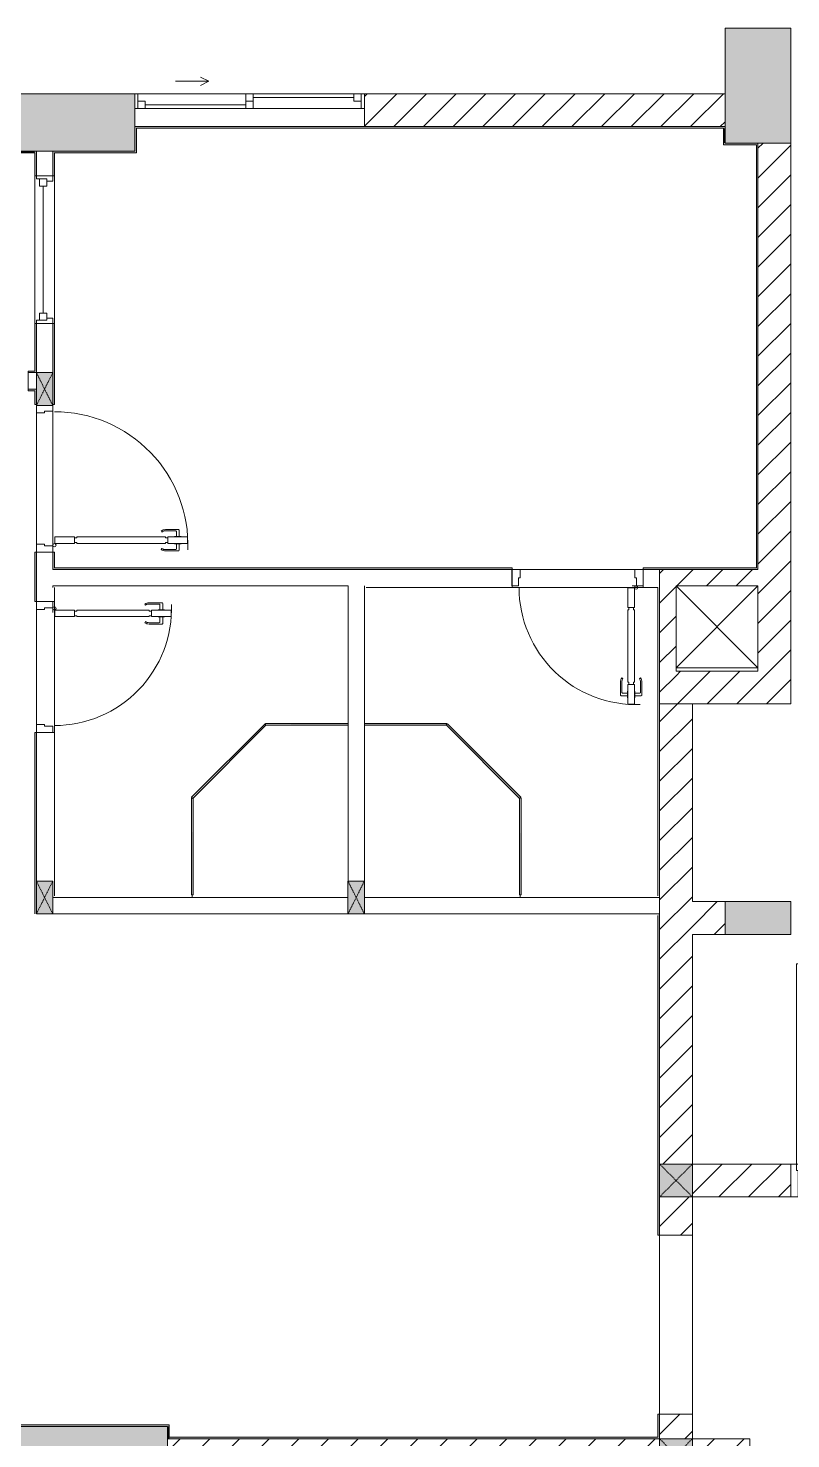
# Model space of a CAD drawing. Header units: millimetres. Extents: x 50254 to 245170, y 481 to 78637.
# Drawn here: x 155818 to 160468, y 70037 to 78637 of the extents above; entities that cross this region are included whole.
import ezdxf

# ---------------------------------------------------------------- set-up
doc = ezdxf.new("R2010")
doc.units = ezdxf.units.MM
doc.linetypes.add('IMPORT-Dash _2_', pattern=[6, 3, -3])
for name, color, linetype, lineweight in [('0-2-1', 53, 'Continuous', 9), ('A-DETL-GENF-7', 53, 'Continuous', 9), ('A-DOOR-5', 53, 'Continuous', 9), ('A-DOOR-FRAM-2', 53, 'Continuous', 9), ('A-FLOR-1-1', 53, 'Continuous', 9), ('A-FLOR-4', 53, 'Continuous', 9), ('A-GLAZ-5', 53, 'Continuous', 9), ('A-GLAZ-CURT-3', 130, 'Continuous', 9), ('A-GLAZ-CURT-4', 53, 'Continuous', 9), ('A-WALL-1-1', 53, 'Continuous', 9), ('A-WALL-7', 53, 'Continuous', 9), ('A-WALL-PATT-3', 53, 'Continuous', 9), ('A-WALL-PATT-4', 130, 'Continuous', 9), ('A_1404_dwg-1', 53, 'Continuous', 9), ('I-WALL-1-1', 53, 'Continuous', 9), ('I-WALL-2', 53, 'Continuous', 9), ('S-COLS-1', 130, 'Continuous', 9), ('S-COLS-10', 130, 'IMPORT-Dash _2_', 9), ('S-COLS-2-1', 53, 'Continuous', 9), ('S-COLS-4-1', 53, 'Continuous', 9), ('S-COLS-9', 53, 'Continuous', 9), ('S-COLS-HDLN-2', 53, 'IMPORT-Dash _2_', 9)]:
    doc.layers.add(name, color=color, linetype=linetype, lineweight=lineweight)
pattern_1 = [(45, (0, 0), (-90.50967, 90.50967), [])]

# ---------------------------------------------------------------- blocks, each defined once
blk = doc.blocks.new('A_1404_dwg_NCV_TKTC_KET CAU_rvt-1-TKTC_MB HOÀN THIỆN SÀN TẦNG 3-4-4819833-KeyPlan-CH1')
at = {"layer": 'S-COLS-1'}
for points in [[(42442.6, 77936.9), (42652.6, 77936.9), (42652.6, 78636.9), (42252.6, 78636.9), (42252.6, 77936.9)], [(37952.6, 77886.9), (38652.6, 77886.9), (38652.6, 78236.9), (37952.6, 78236.9), (37952.6, 78026.9)], [(42402.6, 73111.9), (42652.6, 73111.9), (42652.6, 73311.9), (42252.6, 73311.9), (42252.6, 73111.9)], [(38042.6, 69761.9), (38852.6, 69761.9), (38852.6, 70111.9), (37552.7, 70111.9), (37552.6, 69761.9)]]:
    blk.add_hatch(color=256, dxfattribs=at).paths.add_polyline_path(points)
at = {"layer": 'A-FLOR-1-1'}
blk.add_line((42452.6, 74737.4), (41952.6, 74737.4), dxfattribs=at)
at = {"layer": 'S-COLS-2-1'}
blk.add_line((38852.6, 69836.9), (38852.6, 70111.9), dxfattribs=at)
at = {"layer": 'S-COLS-2-1', "flags": 128}
for points in [[(42452.6, 77936.9), (42652.6, 77936.9), (42652.6, 78636.9), (42252.6, 78636.9), (42252.6, 78036.9)], [(38652.6, 78236.9), (37952.6, 78236.9), (37952.6, 77886.9)]]:
    blk.add_lwpolyline(points, dxfattribs=at)
blk.add_lwpolyline([(42252.6, 73311.9), (42252.6, 73111.9), (42652.6, 73111.9), (42652.6, 73311.9)], close=True, dxfattribs=at)
blk = doc.blocks.new('A_1404_dwg_DOOR_CW_01 CANH MO-PANEL KINH - DIW_01-900x2200-CỬA GỖ VÂN LAMINATE-V102-TKTC_MB HOÀN THIỆN SÀN TẦNG 3-4-4819911-KeyPlan-CH1')
at = {"layer": 'A-DETL-GENF-7'}
for p, q in [((38813.8, 75571.8), (38818.3, 75565.3)), ((38839.6, 75580), (38919.1, 75580)), ((38902.1, 75572), (38839.6, 75572)), ((38906.1, 75537), (38906.1, 75568)), ((38923.1, 75537), (38923.1, 75576)), ((38813.8, 75458.1), (38818.3, 75464.7)), ((38902.1, 75458), (38839.6, 75458)), ((38839.6, 75450), (38919.1, 75450)), ((38906.1, 75493), (38906.1, 75462)), ((38923.1, 75493), (38923.1, 75454))]:
    blk.add_line(p, q, dxfattribs=at)
at = {"layer": 'A-DETL-GENF-7', "flags": 128}
for points in [[(38284.6, 75535), (38284.6, 75495), (38164.6, 75495), (38164.6, 75535)], [(38298.6, 75529), (38298.6, 75535), (38840.6, 75535), (38840.6, 75529), (38854.6, 75529), (38854.6, 75501), (38840.6, 75501), (38840.6, 75495), (38298.6, 75495), (38298.6, 75501), (38284.6, 75501), (38284.6, 75529)], [(38974.6, 75495), (38974.6, 75535), (38854.6, 75535), (38854.6, 75495)], [(38894.8, 75537), (38894.8, 75535), (38934.3, 75535), (38934.3, 75537)], [(38894.8, 75493), (38894.8, 75495), (38934.3, 75495), (38934.3, 75493)]]:
    blk.add_lwpolyline(points, close=True, dxfattribs=at)
at = {"layer": 'A-DETL-GENF-7'}
blk.add_circle((38162.6, 75485), 10, dxfattribs=at)
for centre, radius, start, end in [((38162.6, 75485), 814, 358, 90), ((38839.6, 75535), 45, 90, 125), ((38839.6, 75535), 37, 90, 125), ((38902.1, 75568), 4, 0, 90), ((38919.1, 75576), 4, 0, 90), ((38839.6, 75495), 45, 235, 270), ((38839.6, 75495), 37, 235, 270), ((38902.1, 75462), 4, 270, 0), ((38919.1, 75454), 4, 270, 0)]:
    blk.add_arc(centre, radius, start, end, dxfattribs=at)
at = {"layer": 'A-DOOR-5'}
blk.add_line((38152.6, 75485), (38152.6, 75510), dxfattribs=at)
at = {"layer": 'A-DOOR-5', "flags": 128}
blk.add_lwpolyline([(38152.6, 76336.9), (38152.6, 76302), (38102.6, 76302), (38102.6, 76292), (38052.6, 76292), (38052.6, 76336.9)], dxfattribs=at)
blk.add_lwpolyline([(38052.6, 75492), (38102.6, 75492), (38102.6, 75482), (38152.6, 75482), (38152.6, 75442), (38052.6, 75442)], close=True, dxfattribs=at)
blk = doc.blocks.new('A_1404_dwg_DOOR_CW_01 CANH MO-PANEL KINH - DIG_02-800x2200-CỬA NHÔM KÍNH-V57-TKTC_MB HOÀN THIỆN SÀN TẦNG 3-4-4819848-KeyPlan-CH1')
at = {"layer": 'A-DETL-GENF-7'}
for p, q in [((75603.6, 31907.4), (75564.6, 31907.4)), ((75647.6, 31907.4), (75686.6, 31907.4)), ((75560.6, 31823.9), (75560.6, 31903.4)), ((75568.6, 31886.4), (75568.6, 31823.9)), ((75603.6, 31890.4), (75572.6, 31890.4)), ((75647.6, 31890.4), (75678.6, 31890.4)), ((75682.6, 31886.4), (75682.6, 31823.9)), ((75690.6, 31823.9), (75690.6, 31903.4)), ((75568.7, 31798.1), (75575.3, 31802.7)), ((75682.4, 31798.1), (75675.9, 31802.7))]:
    blk.add_line(p, q, dxfattribs=at)
at = {"layer": 'A-DETL-GENF-7', "flags": 128}
for points in [[(75603.6, 31879.2), (75605.6, 31879.2), (75605.6, 31918.7), (75603.6, 31918.7)], [(75605.6, 31958.9), (75645.6, 31958.9), (75645.6, 31838.9), (75605.6, 31838.9)], [(75647.6, 31879.2), (75645.6, 31879.2), (75645.6, 31918.7), (75647.6, 31918.7)], [(75639.6, 31382.9), (75645.6, 31382.9), (75645.6, 31824.9), (75639.6, 31824.9), (75639.6, 31838.9), (75611.6, 31838.9), (75611.6, 31824.9), (75605.6, 31824.9), (75605.6, 31382.9), (75611.6, 31382.9), (75611.6, 31368.9), (75639.6, 31368.9)], [(75645.6, 31368.9), (75605.6, 31368.9), (75605.6, 31248.9), (75645.6, 31248.9)]]:
    blk.add_lwpolyline(points, close=True, dxfattribs=at)
at = {"layer": 'A-DETL-GENF-7'}
blk.add_circle((75595.6, 31246.9), 10, dxfattribs=at)
for centre, radius, start, end in [((75564.6, 31903.4), 4, 90, 180), ((75595.6, 31246.9), 714, 360, 92), ((75686.6, 31903.4), 4, 0, 90), ((75605.6, 31823.9), 45, 180, 215), ((75572.6, 31886.4), 4, 90, 180), ((75605.6, 31823.9), 37, 180, 215), ((75645.6, 31823.9), 37, 325, 0), ((75678.6, 31886.4), 4, 0, 90), ((75645.6, 31823.9), 45, 325, 0)]:
    blk.add_arc(centre, radius, start, end, dxfattribs=at)
at = {"layer": 'A-DOOR-5'}
blk.add_line((75595.6, 31236.9), (75620.6, 31236.9), dxfattribs=at)
at = {"layer": 'A-DOOR-5', "flags": 128}
for points in [[(75552.6, 31136.9), (75602.6, 31136.9), (75602.6, 31186.9), (75592.6, 31186.9), (75592.6, 31236.9), (75552.6, 31236.9)], [(76302.6, 31136.9), (76352.6, 31136.9), (76352.6, 31236.9), (76312.6, 31236.9), (76312.6, 31186.9), (76302.6, 31186.9)]]:
    blk.add_lwpolyline(points, close=True, dxfattribs=at)
blk = doc.blocks.new('A_1404_dwg_M_Fixed - 900 x 1400-901190-TKTC_MB HOÀN THIỆN SÀN TẦNG 3-4-4819850-KeyPlan-CH1')
at = {"layer": 'A-GLAZ-5'}
blk.add_line((111793.6, 68800), (111793.6, 69574), dxfattribs=at)
at = {"layer": 'A-GLAZ-5', "flags": 128}
for points in [[(111771.6, 69618), (111771.6, 69574), (111815.6, 69574), (111815.6, 69618), (111752.6, 69618), (111752.6, 69635.8)], [(111815.6, 69605), (111852.6, 69605), (111852.6, 69637)], [(111752.6, 68737), (111752.6, 68756), (111815.6, 68756), (111815.6, 68800), (111771.6, 68800), (111771.6, 68756)], [(111815.6, 68769), (111852.6, 68769), (111852.6, 68737)]]:
    blk.add_lwpolyline(points, dxfattribs=at)
blk = doc.blocks.new('A_1404_dwg_System Panel - Glazed-901210-TKTC_MB HOÀN THIỆN SÀN TẦNG 3-4-4819895-KeyPlan-CH1')
at = {"layer": 'A-GLAZ-CURT-3'}
blk.add_hatch(color=256, dxfattribs=at).paths.add_polyline_path([(38999, 64948.9), (39007.6, 64948.9), (39002.6, 65539.6), (38997.6, 65539.6), (38997.6, 64948.9)])
at = {"layer": 'A-GLAZ-CURT-4'}
blk.add_line((39007.6, 64948.9), (39007.6, 65537.5), dxfattribs=at)
at = {"layer": 'A-GLAZ-CURT-4', "flags": 128}
blk.add_lwpolyline([(38997.6, 65539.6), (38997.6, 64948.9), (39007.6, 64948.9)], dxfattribs=at)
blk = doc.blocks.new('A_1404_dwg_System Panel - Glazed-901211-TKTC_MB HOÀN THIỆN SÀN TẦNG 3-4-4819896-KeyPlan-CH1')
at = {"layer": 'A-GLAZ-CURT-3'}
blk.add_hatch(color=256, dxfattribs=at).paths.add_polyline_path([(39007.6, 65537.5), (39450.3, 65987.3), (39446.8, 65990.9), (39002.6, 65539.6), (39007.6, 65539.6)])
at = {"layer": 'A-GLAZ-CURT-4'}
blk.add_line((39006.1, 65536.1), (39452.4, 65982.3), dxfattribs=at)
at = {"layer": 'A-GLAZ-CURT-4', "flags": 128}
blk.add_lwpolyline([(39446.8, 65990.9), (38999, 65543.1), (39006.1, 65536.1)], dxfattribs=at)
blk = doc.blocks.new('A_1404_dwg_System Panel - Glazed-901212-TKTC_MB HOÀN THIỆN SÀN TẦNG 3-4-4819897-KeyPlan-CH1')
at = {"layer": 'A-GLAZ-CURT-3'}
blk.add_hatch(color=256, dxfattribs=at).paths.add_polyline_path([(39453.8, 65982.3), (39952.6, 65982.3), (39952.6, 65992.3), (39450.3, 65987.3), (39452.4, 65982.3)])
at = {"layer": 'A-GLAZ-CURT-4', "flags": 128}
blk.add_lwpolyline([(39450.3, 65982.3), (39952.6, 65982.3), (39952.6, 65992.3), (39450.3, 65992.3)], close=True, dxfattribs=at)
blk = doc.blocks.new('A_1404_dwg_G1_SOF - BO TRU - 100x200-745959-TKTC_MB HOÀN THIỆN SÀN TẦNG 3-4-4819847-KeyPlan-CH1')
at = {"layer": 'S-COLS-1'}
blk.add_hatch(color=256, dxfattribs=at).paths.add_polyline_path([(111052.6, 40036.9), (111052.6, 40236.9), (110952.6, 40236.9), (110952.6, 40036.9)])
at = {"layer": 'S-COLS-9', "flags": 128}
blk.add_lwpolyline([(110952.6, 40036.9), (111052.6, 40036.9), (111052.6, 40236.9), (110952.6, 40236.9)], close=True, dxfattribs=at)
at = {"layer": 'S-COLS-HDLN-2'}
for p, q in [((110952.6, 40036.9), (111052.6, 40236.9)), ((111052.6, 40036.9), (110952.6, 40236.9))]:
    blk.add_line(p, q, dxfattribs=at)
blk = doc.blocks.new('A_1404_dwg_System Panel - Glazed-901217-TKTC_MB HOÀN THIỆN SÀN TẦNG 3-4-4819899-KeyPlan-CH1')
at = {"layer": 'A-GLAZ-CURT-3'}
blk.add_hatch(color=256, dxfattribs=at).paths.add_polyline_path([(40554.8, 65982.3), (40551.3, 65992.3), (40052.6, 65992.3), (40052.6, 65982.3), (40552.8, 65982.3)])
at = {"layer": 'A-GLAZ-CURT-4', "flags": 128}
blk.add_lwpolyline([(40554.8, 65992.3), (40052.6, 65992.3), (40052.6, 65982.3), (40552.8, 65982.3)], dxfattribs=at)
blk = doc.blocks.new('A_1404_dwg_System Panel - Glazed-901218-TKTC_MB HOÀN THIỆN SÀN TẦNG 3-4-4819900-KeyPlan-CH1')
at = {"layer": 'A-GLAZ-CURT-3'}
blk.add_hatch(color=256, dxfattribs=at).paths.add_polyline_path([(41007.6, 64948.9), (41002.6, 65539.6), (40997.6, 65536.1), (40997.6, 64948.9)])
at = {"layer": 'A-GLAZ-CURT-4'}
blk.add_line((41007.6, 64948.9), (41007.6, 65539.6), dxfattribs=at)
at = {"layer": 'A-GLAZ-CURT-4', "flags": 128}
blk.add_lwpolyline([(40997.6, 65537.5), (40997.6, 64948.9), (41007.6, 64948.9)], dxfattribs=at)
blk = doc.blocks.new('A_1404_dwg_System Panel - Glazed-901219-TKTC_MB HOÀN THIỆN SÀN TẦNG 3-4-4819901-KeyPlan-CH1')
at = {"layer": 'A-GLAZ-CURT-3'}
blk.add_hatch(color=256, dxfattribs=at).paths.add_polyline_path([(40997.6, 65537.5), (41002.6, 65539.6), (41006.1, 65543.1), (40554.8, 65987.3), (40554.8, 65980.3), (40916.7, 65618.4)])
at = {"layer": 'A-GLAZ-CURT-4', "flags": 128}
blk.add_lwpolyline([(41006.1, 65543.1), (40558.4, 65990.9), (40551.3, 65983.8), (40999, 65536.1)], close=True, dxfattribs=at)
blk = doc.blocks.new('A_1404_dwg_NCV_TKTC_TANG 3 - 4_rvt-1-TKTC_MB HOÀN THIỆN SÀN TẦNG 3-4-4819943-KeyPlan-CH1')
at = {"layer": 'A-WALL-PATT-4'}
for points in [[(41852.6, 78026.9), (42252.6, 78026.9), (42252.6, 78036.9), (38652.6, 78036.9), (38652.6, 78026.9), (41752.6, 78026.9)], [(38662.6, 77876.9), (38662.6, 78026.9), (38652.6, 78026.9), (38652.6, 77876.9)], [(42252.6, 77936.9), (42252.6, 78026.9), (42242.6, 78026.9), (42242.6, 77936.9)], [(42442.6, 77926.9), (42442.6, 77936.9), (42242.6, 77936.9), (42242.6, 77926.9), (42252.6, 77926.9)], [(42452.6, 75346.9), (42452.6, 77936.9), (42442.6, 77936.9), (42442.6, 75346.9)], [(38042.6, 77876.9), (38042.6, 77886.9), (37942.6, 77886.9), (37942.6, 77876.9), (37952.6, 77876.9)], [(38162.6, 77876.9), (38652.6, 77876.9), (38652.6, 77886.9), (38152.6, 77886.9), (38152.6, 77876.9)], [(38852.6, 70111.9), (38862.7, 70111.9), (38862.7, 70121.9), (37552.7, 70121.9), (37552.7, 70111.9), (38077.1, 70111.9)], [(38862.7, 70036.9), (38862.7, 70111.9), (38852.7, 70111.9), (38852.7, 70036.9)], [(41842.6, 70036.9), (41842.6, 70046.9), (38862.7, 70046.9), (38862.7, 70036.9), (39408.4, 70036.9)]]:
    blk.add_hatch(color=256, dxfattribs=at).paths.add_polyline_path(points)
h = blk.add_hatch(color=256, dxfattribs=at)
h.paths.add_polyline_path([(38052.6, 76546.9), (38052.6, 76836.9), (38042.6, 76836.9), (38042.6, 76546.9)])
h.paths.add_polyline_path([(38052.6, 77736.9), (38052.6, 77886.9), (38042.6, 77886.9), (38042.6, 77736.9)])
h = blk.add_hatch(color=256, dxfattribs=at)
h.paths.add_polyline_path([(38152.6, 75346.9), (38162.6, 75346.9), (38162.6, 75442), (38152.6, 75442)])
h.paths.add_polyline_path([(38162.6, 76342), (38162.6, 76836.9), (38152.6, 76836.9), (38152.6, 76342)])
h.paths.add_polyline_path([(38152.6, 77736.9), (38162.6, 77739.5), (38162.6, 77876.9), (38152.6, 77876.9), (38152.6, 77739.5)])
h = blk.add_hatch(color=256, dxfattribs=at)
h.paths.add_polyline_path([(38002.6, 76536.9), (38052.6, 76536.9), (38052.6, 76546.9), (38002.6, 76546.9)])
h.paths.add_polyline_path([(36352.6, 76536.9), (37102.6, 76536.9), (37102.6, 76546.9), (36352.6, 76546.9)])
h = blk.add_hatch(color=256, dxfattribs=at)
h.paths.add_polyline_path([(38002.6, 76426.9), (38042.6, 76426.9), (38042.6, 76436.9), (38002.6, 76436.9)])
h.paths.add_polyline_path([(37062.6, 76426.9), (37102.6, 76426.9), (37102.6, 76436.9), (37062.6, 76436.9)])
h = blk.add_hatch(color=256, dxfattribs=at)
h.paths.add_polyline_path([(38042.6, 73236.9), (38052.6, 73236.9), (38052.6, 74342.4), (38042.6, 74342.4), (38042.6, 73436.9)])
h.paths.add_polyline_path([(38052.6, 75142.4), (38052.6, 75442), (38042.6, 75442), (38042.6, 75142.4)])
h.paths.add_polyline_path([(38052.6, 76342), (38052.6, 76436.9), (38042.6, 76436.9), (38042.6, 76342)])
h = blk.add_hatch(color=256, dxfattribs=at)
h.paths.add_polyline_path([(41952.6, 75336.9), (42452.6, 75336.9), (42452.6, 75346.9), (41752.6, 75346.9), (41752.6, 75336.9), (41852.6, 75336.9)])
h.paths.add_polyline_path([(40052.6, 75336.9), (40952.6, 75336.9), (40952.6, 75346.9), (38152.6, 75346.9), (38152.6, 75336.9), (39408.4, 75336.9)])
h = blk.add_hatch(color=256, dxfattribs=at)
h.paths.add_polyline_path([(41852.6, 70036.9), (41852.5, 70187.4), (41842.6, 70187.4), (41842.6, 70036.9)])
h.paths.add_polyline_path([(41842.6, 71277.4), (41852.6, 71277.4), (41851.4, 73236.9), (41842.6, 73236.9)])
at = {"layer": 'A-FLOR-4'}
for p, q in [((38052.6, 75492), (38052.6, 76292)), ((38152.6, 76302), (38152.6, 75482)), ((41002.6, 75336.9), (41702.6, 75336.9)), ((38052.6, 74392.4), (38052.6, 75092.4)), ((39452, 74386.9), (39952.6, 74386.9)), ((40052.6, 74386.9), (40553.2, 74386.9)), ((39002.6, 73336.9), (39002.6, 73353.9)), ((41002.6, 73353.9), (41002.6, 73336.9)), ((41852.4, 71277.4), (41852.4, 70187.4))]:
    blk.add_line(p, q, dxfattribs=at)
at = {"layer": 'A-FLOR-4', "flags": 128}
blk.add_lwpolyline([(42052.4, 71277.4), (42052.4, 70187.4), (41852.6, 70187.4), (41852.6, 71277.4)], close=True, dxfattribs=at)
at = {"layer": 'A-WALL-1-1'}
for p, q in [((38052.6, 77736.9), (38152.6, 77736.9)), ((38152.6, 76836.9), (38052.6, 76836.9)), ((38052.6, 76546.9), (38052.6, 76536.9)), ((38002.6, 76536.9), (38002.6, 76436.9)), ((38042.6, 76436.9), (38052.6, 76436.9)), ((38152.6, 75442), (38052.6, 75442)), ((40952.6, 75236.9), (40952.6, 75336.9)), ((41752.6, 75336.9), (41752.6, 75236.9)), ((41852.6, 75236.9), (41852.6, 75336.9)), ((40052.6, 74397.4), (40052.6, 75236.9)), ((38052.6, 75142.4), (38152.6, 75142.4)), ((39952.6, 74397.4), (39952.6, 74387.4)), ((40052.6, 74387.4), (40052.6, 74397.4)), ((38152.6, 74342.4), (38052.6, 74342.4)), ((39952.6, 74387.4), (39952.6, 73436.9)), ((40052.6, 73436.9), (40052.6, 74387.4)), ((39952.6, 73336.9), (38152.6, 73336.9)), ((38152.6, 73236.9), (39952.6, 73236.9))]:
    blk.add_line(p, q, dxfattribs=at)
at = {"layer": 'A-WALL-1-1', "flags": 128}
for points in [[(38152.6, 77876.9), (38152.6, 77886.9), (38052.6, 77886.9)], [(40052.6, 75336.9), (38152.6, 75336.9), (38152.6, 75346.9)], [(38152.6, 75226.9), (38152.6, 75236.9), (39952.6, 75236.9), (39952.6, 74397.4)], [(40052.6, 73236.9), (41852.6, 73236.9), (41852.6, 73336.9), (40052.6, 73336.9)]]:
    blk.add_lwpolyline(points, dxfattribs=at)
at = {"layer": 'A-WALL-7'}
for p, q in [((38052.6, 77886.9), (38052.6, 77736.9)), ((38152.6, 77736.9), (38152.6, 77876.9)), ((38052.6, 76836.9), (38052.6, 76546.9)), ((38152.6, 76536.9), (38152.6, 76836.9)), ((38052.6, 76536.9), (38002.6, 76536.9)), ((38002.6, 76436.9), (38042.6, 76436.9)), ((38052.6, 75492), (38052.6, 76292)), ((38152.6, 76302), (38152.6, 75482)), ((38052.6, 75442), (38052.6, 75142.4)), ((38152.6, 75346.9), (38152.6, 75442)), ((40952.6, 75336.9), (40052.6, 75336.9)), ((41002.6, 75336.9), (41702.6, 75336.9)), ((41852.6, 75336.9), (41752.6, 75336.9)), ((38052.6, 74392.4), (38052.6, 75092.4)), ((38052.6, 74342.4), (38052.6, 73436.9))]:
    blk.add_line(p, q, dxfattribs=at)
at = {"layer": 'I-WALL-1-1'}
for p, q in [((38052.6, 76536.9), (38052.6, 76546.9)), ((38052.6, 76436.9), (38042.6, 76436.9)), ((40052.6, 75236.9), (40052.6, 75226.9)), ((38152.6, 73336.9), (38162.6, 73336.9))]:
    blk.add_line(p, q, dxfattribs=at)
at = {"layer": 'I-WALL-1-1', "flags": 128}
for points in [[(38052.6, 77886.9), (38042.6, 77886.9), (37952.6, 77886.9), (37952.6, 78026.9), (37952.6, 78036.9), (36352.6, 78036.9), (36352.6, 78026.9), (37942.6, 78026.9), (37942.6, 77886.9), (37942.6, 77876.9), (38042.6, 77876.9), (38042.6, 77736.9), (38052.6, 77736.9)], [(41852.6, 75336.9), (42452.6, 75336.9), (42452.6, 75346.9), (42452.6, 77936.9), (42442.6, 77936.9), (42252.6, 77936.9), (42252.6, 78026.9), (42252.6, 78036.9), (38652.6, 78036.9), (38652.6, 78026.9), (38652.6, 77886.9), (38152.6, 77886.9), (38152.6, 77876.9)], [(38152.6, 77736.9), (38162.6, 77736.9), (38162.6, 77876.9), (38652.6, 77876.9), (38662.6, 77876.9), (38662.6, 78026.9), (42242.6, 78026.9), (42242.6, 77936.9), (42242.6, 77926.9), (42442.6, 77926.9), (42442.6, 75346.9), (41752.6, 75346.9), (41752.6, 75336.9)], [(38052.6, 76836.9), (38042.6, 76836.9), (38042.6, 76546.9), (38002.6, 76546.9), (38002.6, 76536.9)], [(38152.6, 76342), (38162.6, 76342), (38162.6, 76836.9), (38152.6, 76836.9)], [(38002.6, 76436.9), (38002.6, 76426.9), (38042.6, 76426.9), (38042.6, 76342), (38052.6, 76342)], [(38052.6, 75442), (38042.6, 75442), (38042.6, 75142.4), (38052.6, 75142.4)], [(40952.6, 75336.9), (40952.6, 75346.9), (38162.6, 75346.9), (38162.6, 75442), (38152.6, 75442)], [(38152.6, 75346.9), (38152.6, 75336.9), (40052.6, 75336.9)], [(38152.6, 75142.4), (38162.6, 75142.4), (38162.6, 75226.9)], [(40062.6, 75226.9), (40952.6, 75226.9), (40952.6, 75236.9)], [(41752.6, 75236.9), (41752.6, 75226.9), (41842.6, 75226.9), (41842.6, 73346.9)], [(41842.6, 73336.9), (41852.6, 73336.9), (41852.6, 75226.9), (41852.6, 75236.9)], [(38052.6, 74342.4), (38042.6, 74342.4), (38042.6, 73236.9)], [(38162.6, 73346.9), (38162.6, 74342.4), (38152.6, 74342.4)], [(41842.6, 73226.9), (41842.6, 71277.4), (41852.6, 71277.4), (41852.6, 73236.9), (41842.6, 73236.9)]]:
    blk.add_lwpolyline(points, dxfattribs=at)
blk.add_lwpolyline([(38862.7, 70046.9), (38862.7, 70111.9), (38862.7, 70121.9), (37552.7, 70121.9), (37542.7, 70121.9), (37542.7, 70046.9), (35062.6, 70046.9), (35062.6, 70362.4), (35052.6, 70362.4), (35052.6, 70046.9), (35052.6, 70036.9), (37552.7, 70036.9), (37552.7, 70046.9), (37552.7, 70111.9), (38852.7, 70111.9), (38852.7, 70036.9), (38862.7, 70036.9), (41842.6, 70036.9), (41852.6, 70036.9), (41852.6, 70187.4), (41842.6, 70187.4), (41842.6, 70046.9)], close=True, dxfattribs=at)
at = {"layer": 'I-WALL-2'}
for p, q in [((38052.6, 77736.9), (38052.6, 77886.9)), ((38152.6, 77876.9), (38152.6, 77736.9)), ((38042.6, 76836.9), (38042.6, 77736.9)), ((38162.6, 77736.9), (38162.6, 76836.9)), ((38052.6, 76546.9), (38052.6, 76836.9)), ((38152.6, 76836.9), (38152.6, 76536.9)), ((38002.6, 76536.9), (38052.6, 76536.9)), ((38042.6, 76436.9), (38002.6, 76436.9)), ((38052.6, 75142.4), (38052.6, 75442)), ((38152.6, 75442), (38152.6, 75346.9)), ((40052.6, 75336.9), (40952.6, 75336.9)), ((41752.6, 75336.9), (41852.6, 75336.9)), ((41752.6, 75226.9), (40952.6, 75226.9)), ((38162.6, 75142.4), (38162.6, 74342.4)), ((38052.6, 73436.9), (38052.6, 74342.4))]:
    blk.add_line(p, q, dxfattribs=at)
for name, p in [('A_1404_dwg_M_Fixed - 900 x 1400-901190-TKTC_MB HOÀN THIỆN SÀN TẦNG 3-4-4819850-KeyPlan-CH1', (-73700, 8100)), ('A_1404_dwg_DOOR_CW_01 CANH MO-PANEL KINH - DIW_01-900x2200-CỬA GỖ VÂN LAMINATE-V102-TKTC_MB HOÀN THIỆN SÀN TẦNG 3-4-4819911-KeyPlan-CH1', (0, 0)), ('A_1404_dwg_System Panel - Glazed-901211-TKTC_MB HOÀN THIỆN SÀN TẦNG 3-4-4819896-KeyPlan-CH1', (0, 8405)), ('A_1404_dwg_System Panel - Glazed-901212-TKTC_MB HOÀN THIỆN SÀN TẦNG 3-4-4819897-KeyPlan-CH1', (0, 8405)), ('A_1404_dwg_System Panel - Glazed-901217-TKTC_MB HOÀN THIỆN SÀN TẦNG 3-4-4819899-KeyPlan-CH1', (0, 8405)), ('A_1404_dwg_System Panel - Glazed-901219-TKTC_MB HOÀN THIỆN SÀN TẦNG 3-4-4819901-KeyPlan-CH1', (0, 8405)), ('A_1404_dwg_System Panel - Glazed-901210-TKTC_MB HOÀN THIỆN SÀN TẦNG 3-4-4819895-KeyPlan-CH1', (0, 8405)), ('A_1404_dwg_System Panel - Glazed-901218-TKTC_MB HOÀN THIỆN SÀN TẦNG 3-4-4819900-KeyPlan-CH1', (0, 8405))]:
    blk.add_blockref(name, p)
for name, p, rotation in [('A_1404_dwg_G1_SOF - BO TRU - 100x200-745959-TKTC_MB HOÀN THIỆN SÀN TẦNG 3-4-4819847-KeyPlan-CH1', (149105.1, 116573.9), 180), ('A_1404_dwg_DOOR_CW_01 CANH MO-PANEL KINH - DIG_02-800x2200-CỬA NHÔM KÍNH-V57-TKTC_MB HOÀN THIỆN SÀN TẦNG 3-4-4819848-KeyPlan-CH1', (117305.1, 106473.9), 180), ('A_1404_dwg_DOOR_CW_01 CANH MO-PANEL KINH - DIG_02-800x2200-CỬA NHÔM KÍNH-V57-TKTC_MB HOÀN THIỆN SÀN TẦNG 3-4-4819848-KeyPlan-CH1', (6915.6, 150694.9), 270), ('A_1404_dwg_G1_SOF - BO TRU - 100x200-745959-TKTC_MB HOÀN THIỆN SÀN TẦNG 3-4-4819847-KeyPlan-CH1', (149105.1, 113473.9), 180), ('A_1404_dwg_G1_SOF - BO TRU - 100x200-745959-TKTC_MB HOÀN THIỆN SÀN TẦNG 3-4-4819847-KeyPlan-CH1', (151005.1, 113473.9), 180)]:
    blk.add_blockref(name, p, dxfattribs=dict(rotation=rotation))
blk = doc.blocks.new('A_1404_dwg_1_FAMILY RVT - W01-WxH 1400x1400xmm-411185-TKTC_MB HOÀN THIỆN SÀN TẦNG 3-4-4819948-KeyPlan-CH1')
at = {"layer": 'A-GLAZ-5'}
for p, q in [((39104.2, 78313.1), (38901, 78313.1)), ((38671.7, 78236.9), (38671.7, 78148)), ((39374.9, 78236.9), (39330.4, 78236.9)), ((39330.4, 78192.5), (39374.9, 78192.5)), ((39989.1, 78214.7), (39374.9, 78214.7)), ((40052.6, 78236.9), (39989.1, 78236.9)), ((40033.6, 78236.9), (40033.6, 78148)), ((39330.4, 78170.3), (38716.1, 78170.3))]:
    blk.add_line(p, q, dxfattribs=at)
at = {"layer": 'A-GLAZ-5', "flags": 128}
for points in [[(39053.4, 78338.5), (39104.2, 78313.1), (39053.4, 78287.7)], [(38652.6, 78036.9), (38652.6, 78236.9), (40052.6, 78236.9), (40052.6, 78036.9)], [(39330.4, 78148), (39330.4, 78236.9), (38671.7, 78236.9), (38652.6, 78236.9)], [(38671.7, 78192.5), (38716.1, 78192.5), (38716.1, 78148)], [(39374.9, 78148), (39374.9, 78236.9), (39989.1, 78236.9), (39989.1, 78192.5), (40033.6, 78192.5)], [(40052.6, 78148), (40033.6, 78148), (39374.9, 78148), (39330.4, 78148), (38716.1, 78148), (38652.6, 78148)]]:
    blk.add_lwpolyline(points, dxfattribs=at)
blk = doc.blocks.new('A_1404_dwg_G1_SOF - BO TRU - 200x200-3054293-TKTC_MB HOÀN THIỆN SÀN TẦNG 3-4-4819986-KeyPlan-CH1')
at = {"layer": 'S-COLS-10'}
blk.add_hatch(color=256, dxfattribs=at).paths.add_polyline_path([(41852.6, 71511.9), (42052.6, 71512.2), (42052.4, 71711.9), (41852.6, 71711.9)])
at = {"layer": 'S-COLS-4-1', "flags": 128}
blk.add_lwpolyline([(42052.6, 71711.9), (41852.6, 71711.9), (41852.6, 71511.9), (42052.6, 71511.9)], close=True, dxfattribs=at)
at = {"layer": 'S-COLS-HDLN-2'}
for p, q in [((42052.6, 71711.9), (41852.6, 71511.9)), ((41852.6, 71711.9), (42052.6, 71511.9))]:
    blk.add_line(p, q, dxfattribs=at)
blk = doc.blocks.new('A_1404_dwg_G1_SOF - BO TRU - 200x200-V12-TKTC_MB HOÀN THIỆN SÀN TẦNG 3-4-4819991-KeyPlan-CH1')
at = {"layer": 'S-COLS-10'}
blk.add_hatch(color=256, dxfattribs=at).paths.add_polyline_path([(42052.6, 20336.9), (42052.6, 20536.9), (41852.6, 20536.8), (41852.6, 20336.9)])
at = {"layer": 'S-COLS-4-1', "flags": 128}
blk.add_lwpolyline([(42052.6, 20336.9), (42052.6, 20536.9), (41852.6, 20536.9), (41852.6, 20336.9)], dxfattribs=at)
at = {"layer": 'S-COLS-HDLN-2'}
for p, q in [((42052.6, 20536.9), (41852.6, 20336.9)), ((41852.6, 20536.9), (42052.6, 20336.9))]:
    blk.add_line(p, q, dxfattribs=at)
blk = doc.blocks.new('A_1404_dwg_FD_01 - FD_01-1200x2200mm-1787918-TKTC_MB HOÀN THIỆN SÀN TẦNG 3-4-4819968-KeyPlan-CH1')
at = {"layer": 'A-DETL-GENF-7', "flags": 128}
blk.add_lwpolyline([(122122.6, 36950.3), (120902.6, 36950.3), (120902.6, 36910.3), (122122.6, 36910.3)], close=True, dxfattribs=at)
at = {"layer": 'A-DETL-GENF-7'}
blk.add_arc((120902.6, 36950.3), 1220, 270, 358.12111, dxfattribs=at)
at = {"layer": 'A-DOOR-FRAM-2', "flags": 128}
for points in [[(120862.6, 36940.3), (120702.6, 36940.3), (120702.6, 36985.3), (120902.6, 36985.3), (120902.6, 36950.3), (120862.6, 36950.3)], [(120902.6, 35730.3), (120902.6, 35695.3), (120702.6, 35695.3), (120702.6, 35740.3), (120862.6, 35740.3), (120862.6, 35730.3)]]:
    blk.add_lwpolyline(points, close=True, dxfattribs=at)
blk = doc.blocks.new('A_1404_dwg-4819832-KeyPlan-CH1')
at = {"layer": 'A-WALL-PATT-3'}
h = blk.add_hatch(dxfattribs=at)
h.set_pattern_fill('FP_22', color=256, style=0, pattern_type=2)
h.set_pattern_definition(pattern_1)
h.paths.add_polyline_path([(42252.6, 78036.9), (42252.6, 78236.9), (40052.6, 78236.9), (40052.6, 78036.9)])
h = blk.add_hatch(dxfattribs=at)
h.set_pattern_fill('FP_22', color=256, style=0, pattern_type=2)
h.set_pattern_definition(pattern_1)
h.paths.add_polyline_path([(42652.6, 74716.9), (42652.6, 77936.9), (42452.6, 77936.9), (42452.6, 74716.9)])
h = blk.add_hatch(dxfattribs=at)
h.set_pattern_fill('FP_22', color=256, style=0, pattern_type=2)
h.set_pattern_definition(pattern_1)
h.paths.add_polyline_path([(41952.6, 74516.9), (41952.6, 75336.9), (41852.6, 75336.9), (41852.6, 74516.9)])
h = blk.add_hatch(dxfattribs=at)
h.set_pattern_fill('FP_22', color=256, style=0, pattern_type=2)
h.set_pattern_definition(pattern_1)
h.paths.add_polyline_path([(41952.6, 75237.4), (42452.6, 75237.4), (42452.6, 75336.9), (41952.6, 75336.9)])
h = blk.add_hatch(dxfattribs=at)
h.set_pattern_fill('FP_22', color=256, style=0, pattern_type=2)
h.set_pattern_definition(pattern_1)
h.paths.add_polyline_path([(41952.6, 74516.9), (42652.6, 74516.9), (42652.6, 74716.9), (41952.6, 74716.9)])
h = blk.add_hatch(dxfattribs=at)
h.set_pattern_fill('FP_22', color=256, style=0, pattern_type=2)
h.set_pattern_definition(pattern_1)
h.paths.add_polyline_path([(42052.4, 70036.9), (42052.6, 70036.9), (42052.4, 70187.3), (41852.6, 70187.3), (41852.6, 70036.9)])
h.paths.add_polyline_path([(42050.9, 71277.4), (42052.4, 71277.4), (42050.5, 71511.9), (41852.6, 71511.9), (41852.6, 71277.4)])
h.paths.add_polyline_path([(42052.6, 71711.9), (42052.6, 74516.9), (41852.6, 74516.9), (41852.6, 71711.9)])
h = blk.add_hatch(dxfattribs=at)
h.set_pattern_fill('FP_22', color=256, style=0, pattern_type=2)
h.set_pattern_definition(pattern_1)
h.paths.add_polyline_path([(42252.6, 73111.9), (42252.6, 73311.9), (42052.6, 73311.9), (42052.6, 73111.9)])
h = blk.add_hatch(dxfattribs=at)
h.set_pattern_fill('FP_22', color=256, style=0, pattern_type=2)
h.set_pattern_definition(pattern_1)
h.paths.add_polyline_path([(42402.6, 71511.9), (42652.6, 71511.9), (42652.6, 71711.9), (42052.6, 71711.9), (42052.6, 71511.9)])
h.paths.add_polyline_path([(44452.6, 71511.9), (44652.6, 71511.9), (44652.6, 71711.9), (43942.6, 71711.9), (43942.6, 71511.9), (44452.6, 71511.9)])
h = blk.add_hatch(dxfattribs=at)
h.set_pattern_fill('FP_22', color=256, style=0, pattern_type=2)
h.set_pattern_definition(pattern_1)
h.paths.add_polyline_path([(42052.9, 69836.9), (42402.6, 69836.9), (42402.6, 70036.9), (42052.6, 70036.9), (42052.6, 69836.9)])
h.paths.add_polyline_path([(41852.6, 69836.9), (41852.6, 70036.9), (38852.6, 70036.8), (38852.6, 69836.9), (41852.6, 69836.9)])
at = {"layer": '0-2-1', "flags": 128}
blk.add_lwpolyline([(42452.6, 75237.4), (41952.6, 74737.4), (42452.6, 74737.4), (41952.6, 75237.4)], dxfattribs=at)
at = {"layer": 'A-FLOR-1-1'}
blk.add_line((42052.6, 71277.3), (42052.6, 70187.3), dxfattribs=at)
at = {"layer": 'A-WALL-1-1'}
for p, q in [((42252.6, 78236.9), (40052.6, 78236.9)), ((42252.6, 78036.9), (42252.6, 78236.9)), ((42652.6, 77936.9), (42452.6, 77936.9)), ((41852.6, 75336.9), (41852.6, 73336.9)), ((42252.6, 73111.9), (42252.6, 73311.9)), ((41852.6, 73236.9), (41852.6, 71711.9)), ((41852.6, 71511.9), (41852.6, 71277.4)), ((41852.6, 70187.3), (41852.6, 70036.9))]:
    blk.add_line(p, q, dxfattribs=at)
at = {"layer": 'A-WALL-1-1', "flags": 128}
for points in [[(41852.6, 74516.9), (42652.6, 74516.9), (42652.6, 77936.9)], [(42252.6, 73311.9), (42052.6, 73311.9), (42052.6, 74516.9)], [(42052.6, 71277.3), (42052.6, 71511.9), (42652.6, 71511.9), (42652.6, 71711.9), (42052.6, 71711.9), (42052.6, 73111.9), (42252.6, 73111.9)], [(42402.6, 69836.9), (42402.6, 70036.9), (42052.6, 70036.9), (42052.6, 70187.3)]]:
    blk.add_lwpolyline(points, dxfattribs=at)
blk.add_lwpolyline([(41952.6, 74716.9), (41952.6, 75237.4), (42452.6, 75237.4), (42452.6, 74716.9)], close=True, dxfattribs=at)
for name, p in [('A_1404_dwg_NCV_TKTC_KET CAU_rvt-1-TKTC_MB HOÀN THIỆN SÀN TẦNG 3-4-4819833-KeyPlan-CH1', (0, 0)), ('A_1404_dwg_1_FAMILY RVT - W01-WxH 1400x1400xmm-411185-TKTC_MB HOÀN THIỆN SÀN TẦNG 3-4-4819948-KeyPlan-CH1', (0, 0)), ('A_1404_dwg_NCV_TKTC_TANG 3 - 4_rvt-1-TKTC_MB HOÀN THIỆN SÀN TẦNG 3-4-4819943-KeyPlan-CH1', (0, 0)), ('A_1404_dwg_G1_SOF - BO TRU - 200x200-3054293-TKTC_MB HOÀN THIỆN SÀN TẦNG 3-4-4819986-KeyPlan-CH1', (0, 0)), ('A_1404_dwg_G1_SOF - BO TRU - 200x200-V12-TKTC_MB HOÀN THIỆN SÀN TẦNG 3-4-4819991-KeyPlan-CH1', (0, 49500))]:
    blk.add_blockref(name, p)
at = {"rotation": 90}
blk.add_blockref('A_1404_dwg_FD_01 - FD_01-1200x2200mm-1787918-TKTC_MB HOÀN THIỆN SÀN TẦNG 3-4-4819968-KeyPlan-CH1', (79637.9, -49190.6), dxfattribs=at)

msp = doc.modelspace()

# ---------------------------------------------------------------- block references
at = {"layer": 'A_1404_dwg-1'}
msp.add_blockref('A_1404_dwg-4819832-KeyPlan-CH1', (117815.8, 0), dxfattribs=at)

doc.saveas('drawing.dxf')
